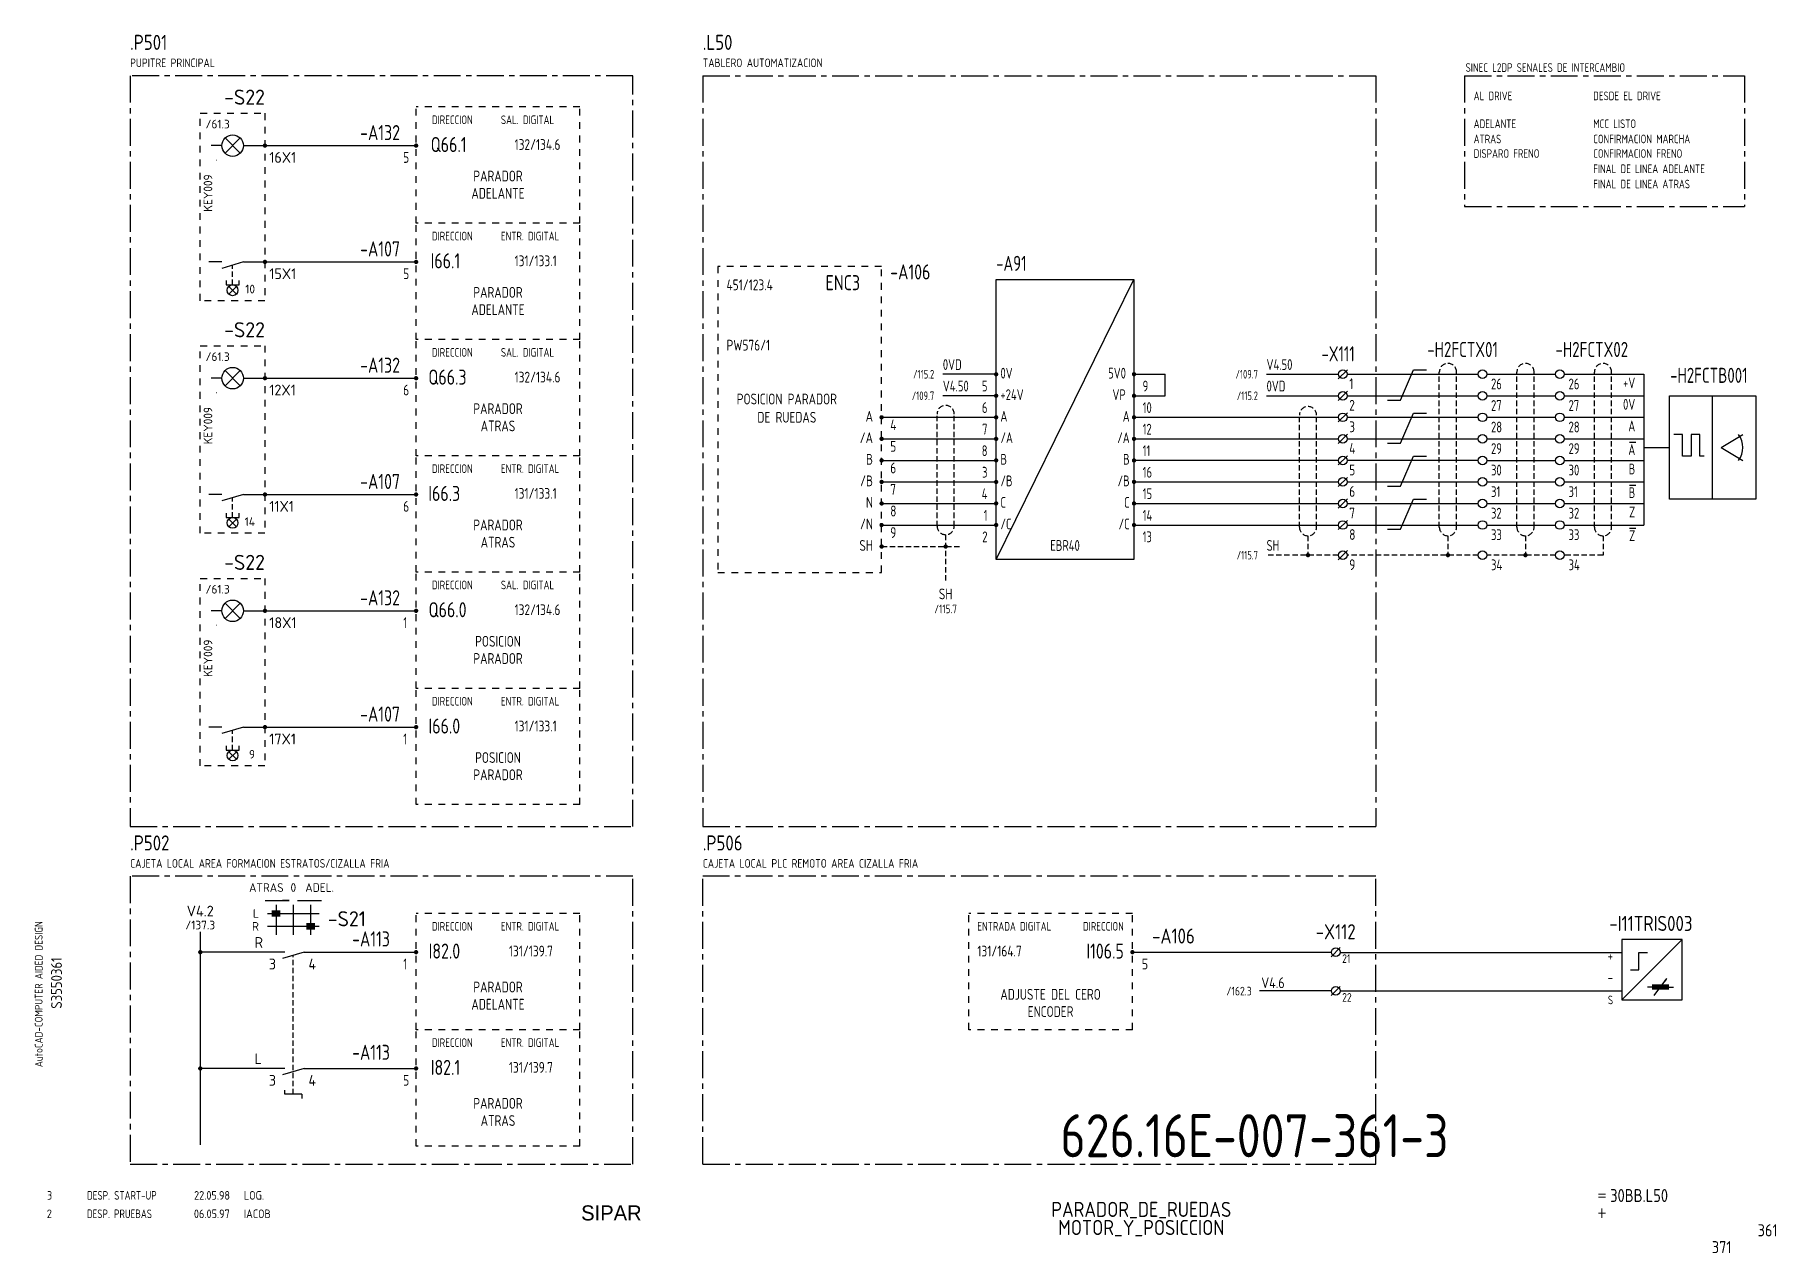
# Model space of a CAD drawing. Extents: x 10 to 414, y 6 to 288.
import ezdxf
from ezdxf.enums import TextEntityAlignment as Align

# ---------------------------------------------------------------- set-up
doc = ezdxf.new("R2010")
doc.units = 0
doc.header["$LTSCALE"] = 5
doc.header["$MEASUREMENT"] = 0
for name, pattern in [('CENTER', [2, 1.25, -0.25, 0.25, -0.25]), ('HIDDEN', [0.375, 0.25, -0.125]), ('HIDDEN1', [0.625, 0.3125, -0.3125])]:
    doc.linetypes.add(name, pattern=pattern)
doc.layers.get('0').update_dxf_attribs({"linetype": 'CONTINUOUS'})
doc.layers.add('3', color=3, linetype='CONTINUOUS')
doc.layers.add('CART', color=7, linetype='CONTINUOUS')
doc.styles.add('DIN', font='DIN.shx', dxfattribs={"width": 0.85})
doc.styles.add('ISO', font='DIN', dxfattribs={"width": 0.8})
doc.styles.add('N', font='ROMANS', dxfattribs={"width": 0.85, "height": 3})
doc.styles.add('SIMPLEX', font='SIMPLEX', dxfattribs={"width": 0.85})
doc.styles.add('X', font='UNIV.SHX', dxfattribs={"height": 3.5})

# ---------------------------------------------------------------- blocks, each defined once
blk = doc.blocks.new('B5-3')
at = {"linetype": 'Continuous', "const_width": 0.5}
blk.add_lwpolyline([(-0.25, 0, 1), (0.25, 0, 1)], format="xyb", close=True, dxfattribs=at)
blk = doc.blocks.new('NORMALE')
at = {"linetype": 'Continuous'}
blk.add_line((-1.06, -1.06), (1.06, 1.06), dxfattribs=at)
at = {"color": 7}
blk.add_circle((0, 0), 1, dxfattribs=at)
at = {"color": 7, "style": 'SIMPLEX', "flags": 9}
for tag, p in [('QUADRO', (-7.5, 4)), ('SEZIONE', (-7.5, 2.5)), ('NUMO', (-7.5, 1)), ('NUMM', (-7.5, -0.5)), ('NOTEM', (-7.5, -2)), ('NOTEV', (-7.5, -3.5)), ('UTENZA', (-7.5, -5)), ('RIP', (-7.5, -6.5)), ('RAGGIO', (-7.5, -8))]:
    blk.add_attdef(tag, p, '', height=1, dxfattribs=at)
at = {"color": 3, "style": 'SIMPLEX', "flags": 8}
for tag, p in [('NUMI', (1.5, 0.5)), ('MORSETTIERA', (1.5, -2.5))]:
    blk.add_attdef(tag, p, '', height=2, dxfattribs=at)
blk = doc.blocks.new('BOX')
at = {"color": 3, "style": 'ISO', "width": 0.8}
blk.add_attdef('BOX', (0, 6), '', height=3.5, dxfattribs=at)
at = {"color": 7, "style": 'ISO', "width": 0.8}
blk.add_attdef('DESC', (0, 2), '', height=2, dxfattribs=at)
blk = doc.blocks.new('REV2')
at = {"color": 3, "style": 'DIN'}
for s, width, p in [('2', 0.9, (12.45, 13.79)), ('DESP. PRUEBAS', 0.8, (21.76, 13.79)), ('06.05.97', 0.9, (46.59, 13.79)), ('IACOB', 0.9, (58.16, 13.79))]:
    blk.add_text(s, height=2, dxfattribs=dict(at, width=width)).set_placement(p)
blk = doc.blocks.new('DESP')
at = {"color": 3, "style": 'DIN'}
for s, width, p in [('3', 0.9, (7.45, 13.02)), ('DESP. START-UP', 0.8, (16.76, 13.02)), ('22.05.98', 0.9, (41.59, 13.02)), ('LOG.', 0.9, (53.16, 13.02))]:
    blk.add_text(s, height=2, dxfattribs=dict(at, width=width)).set_placement(p)

msp = doc.modelspace()

# ---------------------------------------------------------------- linework, layer by layer
at = {"color": 3, "linetype": 'CENTER'}
for p, q in [((148.5, 279), (31.79, 279)), ((31.79, 279), (31.79, 104.68)), ((148.5, 104.68), (148.5, 279)), ((164.71, 279), (320.93, 279)), ((164.71, 279), (164.71, 104.68)), ((320.93, 279), (320.93, 104.68)), ((341.53, 279), (341.53, 248.62)), ((341.53, 279), (406.53, 279)), ((406.53, 279), (406.53, 248.62)), ((341.53, 248.62), (406.53, 248.62)), ((31.79, 104.68), (148.5, 104.68)), ((164.71, 104.68), (320.93, 104.68)), ((148.5, 93.14), (31.79, 93.14)), ((31.79, 93.14), (31.79, 26.31)), ((148.5, 26.31), (148.5, 93.14)), ((320.93, 93.14), (164.71, 93.14)), ((164.71, 26.31), (164.71, 93.14)), ((320.93, 26.31), (320.93, 93.14)), ((31.79, 26.31), (148.5, 26.31)), ((164.71, 26.31), (320.93, 26.31))]:
    msp.add_line(p, q, dxfattribs=at)
at = {"linetype": 'HIDDEN1'}
for p, q in [((136.17, 271.78), (98.17, 271.78)), ((136.17, 271.78), (98.17, 271.78)), ((98.17, 244.78), (98.17, 271.78)), ((136.17, 244.78), (136.17, 271.78)), ((48.08, 270.28), (63.08, 270.28)), ((48.08, 226.78), (48.08, 270.28)), ((63.08, 270.28), (63.08, 226.78)), ((98.17, 217.78), (98.17, 244.78)), ((136.17, 244.78), (98.17, 244.78)), ((136.17, 217.78), (136.17, 244.78)), ((168.22, 234.7), (168.22, 163.7)), ((206.22, 234.7), (168.22, 234.7)), ((206.22, 163.7), (206.22, 234.7)), ((63.08, 226.78), (48.08, 226.78)), ((48.08, 172.78), (48.08, 216.28)), ((48.08, 216.28), (63.08, 216.28)), ((63.08, 216.28), (63.08, 172.78)), ((136.17, 217.78), (98.17, 217.78)), ((136.17, 217.78), (98.17, 217.78)), ((136.17, 217.78), (98.17, 217.78)), ((98.17, 190.78), (98.17, 217.78)), ((136.17, 190.78), (136.17, 217.78)), ((98.17, 163.78), (98.17, 190.78)), ((136.17, 190.78), (98.17, 190.78)), ((136.17, 163.78), (136.17, 190.78)), ((63.08, 172.78), (48.08, 172.78)), ((48.08, 118.78), (48.08, 162.28)), ((48.08, 162.28), (63.08, 162.28)), ((63.08, 162.28), (63.08, 118.78)), ((136.17, 163.78), (98.17, 163.78)), ((136.17, 163.78), (98.17, 163.78)), ((136.17, 163.78), (98.17, 163.78)), ((98.17, 136.78), (98.17, 163.78)), ((136.17, 136.78), (136.17, 163.78)), ((168.22, 163.7), (206.22, 163.7)), ((98.17, 109.78), (98.17, 136.78)), ((136.17, 136.78), (98.17, 136.78)), ((136.17, 109.78), (136.17, 136.78)), ((63.08, 118.78), (48.08, 118.78)), ((136.17, 109.78), (98.17, 109.78)), ((136.17, 84.53), (98.17, 84.53)), ((98.17, 57.53), (98.17, 84.53)), ((136.17, 57.53), (136.17, 84.53)), ((264.44, 84.53), (226.44, 84.53)), ((226.44, 57.53), (226.44, 84.53)), ((264.44, 57.53), (264.44, 84.53)), ((98.17, 30.53), (98.17, 57.53)), ((136.17, 57.53), (98.17, 57.53)), ((136.17, 57.53), (98.17, 57.53)), ((136.17, 30.53), (136.17, 57.53)), ((264.44, 57.53), (226.44, 57.53)), ((136.17, 30.53), (98.17, 30.53))]:
    msp.add_line(p, q, dxfattribs=at)
for p, q in [((53.08, 262.78), (50.58, 262.78)), ((58.08, 262.78), (63.08, 262.78)), ((63.08, 262.78), (98.17, 262.78)), ((53.08, 235.78), (50.08, 235.78)), ((58.08, 235.78), (53.08, 234.28)), ((58.08, 235.78), (63.08, 235.78)), ((63.08, 235.78), (98.17, 235.78)), ((54.08, 231.44), (54.08, 230.44)), ((54.08, 230.44), (57.08, 230.44)), ((57.08, 230.44), (57.08, 231.44)), ((53.08, 208.78), (50.58, 208.78)), ((58.08, 208.78), (63.08, 208.78)), ((63.08, 208.78), (98.17, 208.78)), ((232.8, 209.7), (220.43, 209.7)), ((295.57, 209.7), (312.18, 209.7)), ((314.18, 209.7), (344.67, 209.7)), ((346.67, 209.7), (362.67, 209.7)), ((364.67, 209.7), (383.15, 209.7)), ((383.15, 209.7), (383.15, 174.7)), ((232.8, 204.7), (220.43, 204.7)), ((264.8, 204.7), (272.02, 204.7)), ((295.57, 204.7), (312.18, 204.7)), ((314.18, 204.7), (344.67, 204.7)), ((346.67, 204.7), (362.67, 204.7)), ((364.67, 204.7), (383.15, 204.7)), ((389.11, 204.7), (409.11, 204.7)), ((389.11, 180.7), (389.11, 204.7)), ((399.11, 180.7), (399.11, 204.7)), ((409.11, 204.7), (409.11, 180.7)), ((206.22, 199.7), (232.55, 199.7)), ((264.8, 199.7), (312.18, 199.7)), ((314.18, 199.7), (344.67, 199.7)), ((346.67, 199.7), (362.67, 199.7)), ((364.67, 199.7), (383.15, 199.7)), ((206.22, 194.7), (232.55, 194.7)), ((264.8, 194.7), (312.18, 194.7)), ((314.18, 194.7), (344.67, 194.7)), ((346.67, 194.7), (362.67, 194.7)), ((364.67, 194.7), (383.15, 194.7)), ((392.11, 195.7), (390.11, 195.7)), ((392.11, 190.7), (392.11, 195.7)), ((396.11, 195.7), (394.11, 195.7)), ((394.11, 195.7), (394.11, 190.7)), ((396.11, 190.7), (396.11, 195.7)), ((401.11, 192.7), (406.11, 195.7)), ((383.15, 192.7), (389.11, 192.7)), ((394.11, 190.7), (392.11, 190.7)), ((397.11, 190.7), (396.11, 190.7)), ((401.11, 192.7), (406.11, 189.7)), ((206.22, 189.7), (232.55, 189.7)), ((312.18, 189.7), (264.8, 189.7)), ((344.67, 189.7), (314.18, 189.7)), ((346.67, 189.7), (362.67, 189.7)), ((364.67, 189.7), (383.15, 189.7)), ((206.22, 184.7), (232.55, 184.7)), ((264.8, 184.7), (312.18, 184.7)), ((314.18, 184.7), (344.67, 184.7)), ((346.67, 184.7), (362.67, 184.7)), ((364.67, 184.7), (383.15, 184.7)), ((53.08, 181.78), (50.08, 181.78)), ((58.08, 181.78), (53.08, 180.28)), ((58.08, 181.78), (63.08, 181.78)), ((63.08, 181.78), (98.17, 181.78)), ((206.22, 179.7), (232.55, 179.7)), ((264.8, 179.7), (312.18, 179.7)), ((314.18, 179.7), (344.67, 179.7)), ((346.67, 179.7), (362.67, 179.7)), ((364.67, 179.7), (383.15, 179.7)), ((409.11, 180.7), (389.11, 180.7)), ((54.08, 177.44), (54.08, 176.44)), ((54.08, 176.44), (57.08, 176.44)), ((57.08, 176.44), (57.08, 177.44)), ((206.22, 174.7), (232.55, 174.7)), ((264.8, 174.7), (312.18, 174.7)), ((314.18, 174.7), (344.67, 174.7)), ((346.67, 174.7), (362.67, 174.7)), ((364.67, 174.7), (383.15, 174.7)), ((53.08, 154.78), (50.58, 154.78)), ((58.08, 154.78), (63.08, 154.78)), ((63.08, 154.78), (98.17, 154.78)), ((53.08, 127.78), (50.08, 127.78)), ((58.08, 127.78), (53.08, 126.28)), ((58.08, 127.78), (63.08, 127.78)), ((63.08, 127.78), (98.17, 127.78)), ((54.08, 123.44), (54.08, 122.44)), ((54.08, 122.44), (57.08, 122.44)), ((57.08, 122.44), (57.08, 123.44)), ((63.17, 87.53), (68.67, 87.53)), ((65.67, 86.53), (65.67, 79.53)), ((69.67, 86.53), (69.67, 79.53)), ((70.67, 87.53), (76.17, 87.53)), ((73.67, 86.53), (73.67, 79.53)), ((63.67, 84.53), (75.67, 84.53)), ((63.67, 81.53), (75.67, 81.53)), ((378.01, 78.44), (378.01, 64.44)), ((378.01, 64.44), (392.01, 78.44)), ((392.01, 78.44), (378.01, 78.44)), ((392.01, 64.44), (392.01, 78.44)), ((67.67, 75.53), (59.17, 75.53)), ((72.17, 75.53), (67.17, 74.03)), ((72.17, 75.53), (98.17, 75.53)), ((264.44, 75.53), (310.62, 75.53)), ((382.01, 71.44), (382.01, 75.44)), ((382.01, 75.44), (384.01, 75.44)), ((380.01, 71.44), (382.01, 71.44)), ((385.51, 65.44), (388.51, 69.44)), ((385.01, 67.44), (384.01, 67.44)), ((389.01, 67.44), (390.01, 67.44)), ((378.01, 64.44), (392.01, 64.44)), ((72.17, 48.53), (67.17, 47.03)), ((72.17, 48.53), (98.17, 48.53))]:
    msp.add_line(p, q)
at = {"linetype": 'Continuous'}
for p, q in [((57.34, 261.01), (53.81, 264.55)), ((53.81, 261.01), (57.34, 264.55)), ((54.69, 228.3), (56.46, 230.07)), ((56.46, 228.3), (54.69, 230.07)), ((57.34, 207.01), (53.81, 210.55)), ((53.81, 207.01), (57.34, 210.55)), ((264.8, 209.7), (272.02, 209.7)), ((272.02, 204.7), (272.02, 209.7)), ((56.46, 174.3), (54.69, 176.07)), ((54.69, 174.3), (56.46, 176.07)), ((57.34, 153.01), (53.81, 156.55)), ((53.81, 153.01), (57.34, 156.55)), ((56.46, 120.3), (54.69, 122.07)), ((54.69, 120.3), (56.46, 122.07)), ((48.07, 80.28), (48.07, 30.84)), ((59.17, 75.53), (48.07, 75.53)), ((312.77, 75.47), (378.01, 75.47)), ((310.62, 66.53), (293.94, 66.53)), ((312.77, 66.52), (378.01, 66.52)), ((67.67, 48.53), (48.07, 48.53)), ((67.67, 42.53), (67.67, 43.53)), ((71.67, 42.53), (67.67, 42.53)), ((71.67, 42.53), (71.67, 41.53))]:
    msp.add_line(p, q, dxfattribs=at)
at = {"linetype": 'HIDDEN'}
for p, q in [((55.58, 230.44), (55.58, 235.03)), ((335.67, 174.2), (335.67, 210.2)), ((339.67, 174.2), (339.67, 210.2)), ((353.67, 174.2), (353.67, 210.2)), ((357.67, 174.2), (357.67, 210.2)), ((371.67, 174.2), (371.67, 210.2)), ((375.67, 174.2), (375.67, 210.2)), ((219.08, 174.45), (219.08, 200.45)), ((223.08, 174.45), (223.08, 200.45)), ((303.18, 174.2), (303.18, 200.2)), ((307.18, 174.2), (307.18, 200.2)), ((55.58, 176.44), (55.58, 181.03)), ((221.08, 172.45), (221.08, 161.45)), ((305.18, 172.2), (305.18, 167.7)), ((337.67, 172.2), (337.67, 167.7)), ((355.67, 172.2), (355.67, 167.7)), ((373.67, 172.2), (373.67, 167.7)), ((206.22, 169.7), (224.26, 169.7)), ((312.18, 167.7), (295.57, 167.7)), ((344.67, 167.7), (314.18, 167.7)), ((362.67, 167.7), (346.67, 167.7)), ((373.67, 167.7), (364.67, 167.7)), ((55.58, 122.44), (55.58, 127.03)), ((69.67, 42.53), (69.67, 74.78))]:
    msp.add_line(p, q, dxfattribs=at)
at = {"color": 3, "linetype": 'Continuous'}
msp.add_line((232.8, 166.7), (264.8, 231.7), dxfattribs=at)
at = {"color": 1}
for p, q in [((326.67, 203.7), (329.67, 210.7)), ((329.67, 210.7), (332.67, 210.7)), ((323.67, 203.7), (326.67, 203.7)), ((326.67, 193.7), (329.67, 200.7)), ((329.67, 200.7), (332.67, 200.7)), ((323.67, 193.7), (326.67, 193.7)), ((326.67, 183.7), (329.67, 190.7)), ((329.67, 190.7), (332.67, 190.7)), ((379.81, 193.94), (381.31, 193.94)), ((323.67, 183.7), (326.67, 183.7)), ((379.81, 183.94), (381.31, 183.94)), ((326.67, 173.7), (329.67, 180.7)), ((329.67, 180.7), (332.67, 180.7)), ((379.81, 173.94), (381.31, 173.94)), ((323.67, 173.7), (326.67, 173.7))]:
    msp.add_line(p, q, dxfattribs=at)
at = {"color": 3}
msp.add_lwpolyline([(232.8, 231.7), (264.8, 231.7), (264.8, 166.7), (232.8, 166.7)], close=True, dxfattribs=at)
at = {"const_width": 0.5}
for points in [[(232.55, 209.7, 1), (233.05, 209.7, 1)], [(232.55, 209.7, 1), (233.05, 209.7, 1)], [(264.55, 209.7, 1), (265.05, 209.7, 1)], [(264.55, 209.7, 1), (265.05, 209.7, 1)], [(232.55, 204.7, 1), (233.05, 204.7, 1)], [(232.55, 204.7, 1), (233.05, 204.7, 1)], [(264.55, 204.7, 1), (265.05, 204.7, 1)], [(264.55, 204.7, 1), (265.05, 204.7, 1)], [(232.55, 199.7, 1), (233.05, 199.7, 1)], [(264.55, 199.7, 1), (265.05, 199.7, 1)], [(232.55, 194.7, 1), (233.05, 194.7, 1)], [(264.55, 194.7, 1), (265.05, 194.7, 1)], [(232.55, 189.7, 1), (233.05, 189.7, 1)], [(264.55, 189.7, 1), (265.05, 189.7, 1)], [(232.55, 184.7, 1), (233.05, 184.7, 1)], [(264.55, 184.7, 1), (265.05, 184.7, 1)], [(232.55, 179.7, 1), (233.05, 179.7, 1)], [(264.55, 179.7, 1), (265.05, 179.7, 1)], [(232.55, 174.7, 1), (233.05, 174.7, 1)], [(264.55, 174.7, 1), (265.05, 174.7, 1)], [(337.42, 167.7, 1), (337.92, 167.7, 1)], [(355.42, 167.7, 1), (355.92, 167.7, 1)]]:
    msp.add_lwpolyline(points, format="xyb", close=True, dxfattribs=at)
at = {"linetype": 'Continuous', "const_width": 0.5}
for points in [[(220.83, 169.7, 1), (221.33, 169.7, 1)], [(304.93, 167.7, 1), (305.43, 167.7, 1)]]:
    msp.add_lwpolyline(points, format="xyb", close=True, dxfattribs=at)
for points, const_width in [([(64.67, 84.53), (66.67, 84.53)], 1.5), ([(72.67, 81.53), (74.67, 81.53)], 1.5), ([(385.01, 67.44), (389.01, 67.44)], 1.25)]:
    msp.add_lwpolyline(points, dxfattribs=dict(const_width=const_width))
for points in [[(68.67, 87.53), (67.17, 87.53)], [(70.67, 87.53), (72.17, 87.53)]]:
    msp.add_lwpolyline(points)
msp.add_lwpolyline([(388.51, 69.44, 0, 0.525, 0), (388.06, 68.84, 0.525, 0.525, 0)], format="xyseb")
for centre, radius in [((55.58, 262.78), 2.5), ((55.58, 208.78), 2.5), ((345.67, 209.7), 1), ((363.67, 209.7), 1), ((345.67, 204.7), 1), ((363.67, 204.7), 1), ((345.67, 199.7), 1), ((363.67, 199.7), 1), ((345.67, 194.7), 1), ((363.67, 194.7), 1), ((345.67, 189.7), 1), ((363.67, 189.7), 1), ((345.67, 184.7), 1), ((363.67, 184.7), 1), ((345.67, 179.7), 1), ((363.67, 179.7), 1), ((345.67, 174.7), 1), ((363.67, 174.7), 1), ((345.67, 167.7), 1), ((363.67, 167.7), 1), ((55.58, 154.78), 2.5)]:
    msp.add_circle(centre, radius)
at = {"linetype": 'Continuous'}
for centre in [(55.57, 229.19), (55.57, 175.19), (55.57, 121.19)]:
    msp.add_circle(centre, 1.25, dxfattribs=at)
at = {"linetype": 'HIDDEN'}
for centre, start, end in [((337.67, 210.2), 0, 180), ((355.67, 210.2), 0, 180), ((373.67, 210.2), 0, 180), ((221.08, 200.45), 0, 180), ((305.18, 200.2), 0, 180), ((221.08, 174.45), 180, 0), ((305.18, 174.2), 180, 0), ((337.67, 174.2), 180, 0), ((355.67, 174.2), 180, 0), ((373.67, 174.2), 180, 0)]:
    msp.add_arc(centre, 2, start, end, dxfattribs=at)
msp.add_arc((401.11, 192.7), 5, 323.1301, 36.8699)

# ---------------------------------------------------------------- block references
ref = msp.add_blockref('BOX', (341.77, 277.9))
ref.add_attrib('DESC', 'SINEC L2DP SENALES DE INTERCAMBIO', (341.77, 279.9), dxfattribs={"color": 7, "height": 2, "style": 'ISO', "width": 0.8})
for p in [(63.08, 262.78), (63.08, 235.78), (63.08, 208.78), (206.22, 199.7), (206.22, 194.7), (206.22, 189.7), (63.08, 181.78), (206.22, 184.7), (206.22, 179.7), (206.22, 174.7), (206.22, 169.7), (63.08, 154.78), (63.08, 127.78), (48.07, 75.53), (264.44, 75.53), (48.07, 48.53)]:
    msp.add_blockref('B5-3', p)
at = {"xscale": -1}
for p in [(98.17, 262.78), (98.17, 235.78), (98.17, 208.78), (98.17, 181.78), (98.17, 154.78), (98.17, 127.78), (98.17, 75.53), (98.17, 48.53)]:
    msp.add_blockref('B5-3', p, dxfattribs=at)
at = {"color": 3, "linetype": 'Continuous'}
ref = msp.add_blockref('NORMALE', (313.26, 209.7), dxfattribs=at)
ref.add_attrib('NUMI', '1', (314.76, 206.24), dxfattribs={"color": 7, "height": 2.5, "style": 'DIN', "width": 0.8, "flags": 8})
ref = msp.add_blockref('NORMALE', (313.26, 204.7), dxfattribs=at)
ref.add_attrib('NUMI', '2', (314.76, 201.24), dxfattribs={"color": 7, "height": 2.5, "style": 'DIN', "width": 0.8, "flags": 8})
ref = msp.add_blockref('NORMALE', (313.26, 199.7), dxfattribs=at)
ref.add_attrib('NUMI', '3', (314.76, 196.24), dxfattribs={"color": 7, "height": 2.5, "style": 'DIN', "width": 0.8, "flags": 8})
ref = msp.add_blockref('NORMALE', (313.26, 194.7), dxfattribs=at)
ref.add_attrib('NUMI', '4', (314.76, 191.24), dxfattribs={"color": 7, "height": 2.5, "style": 'DIN', "width": 0.8, "flags": 8})
ref = msp.add_blockref('NORMALE', (313.26, 189.7), dxfattribs=at)
ref.add_attrib('NUMI', '5', (314.76, 186.24), dxfattribs={"color": 7, "height": 2.5, "style": 'DIN', "width": 0.8, "flags": 8})
ref = msp.add_blockref('NORMALE', (313.26, 184.7), dxfattribs=at)
ref.add_attrib('NUMI', '6', (314.76, 181.24), dxfattribs={"color": 7, "height": 2.5, "style": 'DIN', "width": 0.8, "flags": 8})
ref = msp.add_blockref('NORMALE', (313.26, 179.7), dxfattribs=at)
ref.add_attrib('NUMI', '7', (314.76, 176.24), dxfattribs={"color": 7, "height": 2.5, "style": 'DIN', "width": 0.8, "flags": 8})
ref = msp.add_blockref('NORMALE', (313.26, 174.7), dxfattribs=at)
ref.add_attrib('NUMI', '8', (314.76, 171.24), dxfattribs={"color": 7, "height": 2.5, "style": 'DIN', "width": 0.8, "flags": 8})
ref = msp.add_blockref('NORMALE', (313.26, 167.7), dxfattribs=at)
ref.add_attrib('NUMI', '9', (314.76, 164.24), dxfattribs={"color": 7, "height": 2.5, "style": 'DIN', "width": 0.8, "flags": 8})
at = {"linetype": 'Continuous'}
ref = msp.add_blockref('NORMALE', (311.62, 75.53), dxfattribs=at)
ref.add_attrib('MORSETTIERA', '21', (313.12, 73.03), dxfattribs={"color": 7, "height": 2, "style": 'DIN', "width": 0.85, "flags": 8})
ref = msp.add_blockref('NORMALE', (311.62, 66.53), dxfattribs=at)
ref.add_attrib('MORSETTIERA', '22', (313.12, 64.03), dxfattribs={"color": 7, "height": 2, "style": 'DIN', "width": 0.85, "flags": 8})
for name, p in [('DESP', (5.04, 5.05)), ('REV2', (0, 0))]:
    msp.add_blockref(name, p, dxfattribs=at)

# ---------------------------------------------------------------- texts
at = {"color": 3, "style": 'DIN'}
for s, height, width, p in [('.P501', 3.5, 0.85, (31.79, 285)), ('.L50', 3.5, 0.85, (164.71, 285)), ('-A132', 3.5, 0.8, (85.18, 264.05)), ('-A107', 3.5, 0.8, (85.18, 237.05)), ('-A106', 3.5, 0.8, (208.22, 231.7)), ('-A91', 3.5, 0.75, (232.8, 233.7)), ('PW576/1', 2.5, 0.8, (170.22, 215.2)), ('-A132', 3.5, 0.8, (85.18, 210.05)), ('-A107', 3.5, 0.8, (85.18, 183.05)), ('-A132', 3.5, 0.8, (85.18, 156.05)), ('-A107', 3.5, 0.8, (85.18, 129.05)), ('.P502', 3.5, 0.85, (31.79, 99.14)), ('.P506', 3.5, 0.85, (164.71, 99.14)), ('-A113', 3.5, 0.8, (83.32, 76.86)), ('-A113', 3.5, 0.8, (83.32, 50.53))]:
    msp.add_text(s, height=height, dxfattribs=dict(at, width=width)).set_placement(p)
at = {"style": 'DIN'}
for s, height, width, p in [('PUPITRE PRINCIPAL', 2, 0.85, (31.79, 281)), ('TABLERO AUTOMATIZACION', 2, 0.85, (164.71, 281)), ('AL DRIVE', 2, 0.8, (343.64, 273.32)), ('DESDE EL DRIVE', 2, 0.8, (371.38, 273.32)), ('ADELANTE', 2, 0.8, (343.64, 266.86)), ('MCC LISTO', 2, 0.8, (371.38, 266.86)), ('132/134.6', 2.5, 0.8, (121.02, 261.78)), ('ATRAS', 2, 0.8, (343.64, 263.32)), ('CONFIRMACION MARCHA', 2, 0.8, (371.38, 263.32)), ('5', 2.5, 0.8, (95.17, 258.78)), ('DISPARO FRENO', 2, 0.8, (343.64, 259.94)), ('CONFIRMACION FRENO', 2, 0.8, (371.38, 259.94)), ('FINAL DE LINEA ADELANTE', 2, 0.8, (371.38, 256.4)), ('FINAL DE LINEA ATRAS', 2, 0.8, (371.38, 252.86)), ('131/133.1', 2.5, 0.8, (121.02, 234.78)), ('5', 2.5, 0.8, (95.17, 231.78)), ('451/123.4', 2.5, 0.8, (170.22, 229.2)), ('132/134.6', 2.5, 0.8, (121.02, 207.78)), ('0VD', 2.5, 0.75, (220.43, 210.7)), ('0V', 2.5, 0.75, (233.8, 208.7)), ('5V0', 2.5, 0.75, (258.8, 208.7)), ('V4.50', 2.5, 0.75, (295.57, 210.7)), ('6', 2.5, 0.8, (95.17, 204.78)), ('V4.50', 2.5, 0.75, (220.43, 205.7)), ('+24V', 2.5, 0.75, (233.8, 203.7)), ('VP', 2.5, 0.75, (259.8, 203.7)), ('9', 2.5, 0.75, (266.8, 205.7)), ('0VD', 2.5, 0.75, (295.57, 205.7)), ('26', 2.5, 0.75, (347.67, 206.2)), ('26', 2.5, 0.75, (365.67, 206.2)), ('10', 2.5, 0.75, (266.8, 200.7)), ('27', 2.5, 0.75, (347.67, 201.2)), ('27', 2.5, 0.75, (365.67, 201.2)), ('4', 2.5, 0.8, (208.22, 196.7)), ('A', 2.5, 0.75, (233.8, 198.7)), ('12', 2.5, 0.75, (266.8, 195.7)), ('28', 2.5, 0.75, (347.67, 196.2)), ('28', 2.5, 0.75, (365.67, 196.2)), ('5', 2.5, 0.8, (208.22, 191.7)), ('/A', 2.5, 0.75, (233.8, 193.7)), ('B', 2.5, 0.75, (233.8, 188.7)), ('11', 2.5, 0.75, (266.8, 190.7)), ('29', 2.5, 0.75, (347.67, 191.2)), ('29', 2.5, 0.75, (365.67, 191.2)), ('6', 2.5, 0.8, (208.22, 186.7)), ('/B', 2.5, 0.75, (233.8, 183.7)), ('16', 2.5, 0.75, (266.8, 185.7)), ('30', 2.5, 0.75, (347.67, 186.2)), ('30', 2.5, 0.75, (365.67, 186.2)), ('131/133.1', 2.5, 0.8, (121.02, 180.78)), ('7', 2.5, 0.8, (208.22, 181.7)), ('15', 2.5, 0.75, (266.8, 180.7)), ('31', 2.5, 0.75, (347.67, 181.2)), ('31', 2.5, 0.75, (365.67, 181.2)), ('6', 2.5, 0.8, (95.17, 177.78)), ('8', 2.5, 0.8, (208.22, 176.7)), ('C', 2.5, 0.75, (233.8, 178.7)), ('14', 2.5, 0.75, (266.8, 175.7)), ('32', 2.5, 0.75, (347.67, 176.2)), ('32', 2.5, 0.75, (365.67, 176.2)), ('9', 2.5, 0.8, (208.22, 171.7)), ('/C', 2.5, 0.75, (233.8, 173.7)), ('13', 2.5, 0.75, (266.8, 170.7)), ('SH', 2.5, 0.75, (295.57, 168.7)), ('33', 2.5, 0.75, (347.67, 171.2)), ('33', 2.5, 0.75, (365.67, 171.2)), ('34', 2.5, 0.75, (347.67, 164.2)), ('34', 2.5, 0.75, (365.67, 164.2)), ('132/134.6', 2.5, 0.8, (121.02, 153.78)), ('1', 2.5, 0.8, (95.17, 150.78)), ('1', 2.5, 0.8, (95.17, 123.78)), ('131/133.1', 2.5, 0.8, (121.02, 126.78)), ('CAJETA LOCAL AREA FORMACION ESTRATOS/CIZALLA FRIA', 2, 0.85, (31.79, 95.14)), ('CAJETA LOCAL PLC REMOTO AREA CIZALLA FRIA', 2, 0.85, (164.71, 95.14)), ('131/139.7', 2.5, 0.8, (119.7, 74.53)), ('131/164.7', 2.5, 0.8, (228.44, 74.53)), ('1', 2.5, 0.8, (95.17, 71.53)), ('131/139.7', 2.5, 0.8, (119.7, 47.53)), ('5', 2.5, 0.8, (95.17, 44.53))]:
    msp.add_text(s, height=height, dxfattribs=dict(at, width=width)).set_placement(p)
at = {"color": 3, "style": 'DIN'}
for p in [(63.08, 272.28), (63.08, 218.28), (63.08, 164.28)]:
    msp.add_text('-S22', height=3.5, dxfattribs=at).set_placement(p, align=Align.RIGHT)
at = {"color": 1}
for s, style, p in [('/61.3', 'DIN', (52.1, 266.78)), ('/61.3', 'DIN', (52.1, 212.78)), ('/61.3', 'DIN', (52.1, 158.78)), ('ATRAS', 'ISO', (63.41, 89.53)), ('0', 'ISO', (69.67, 89.53)), ('ADEL.', 'ISO', (75.77, 89.53))]:
    msp.add_text(s, height=2, dxfattribs=dict(at, style=style)).set_placement(p, align=Align.CENTER)
at = {"color": 1, "style": 'DIN'}
for s, height, width, p in [('DIRECCION', 2, 0.8, (111.31, 267.78)), ('DIRECCION', 2, 0.8, (111.31, 240.78)), ('DIRECCION', 2, 0.8, (111.31, 213.78)), ('+V', 2.5, 0.75, (381.15, 206.45)), ('0V', 2.5, 0.75, (381.15, 201.45)), ('A', 2.5, 0.8, (204.22, 198.7)), ('A', 2.5, 0.75, (381.15, 196.45)), ('/A', 2.5, 0.8, (204.22, 193.7)), ('B', 2.5, 0.8, (204.22, 188.7)), ('A', 2.5, 0.75, (381.15, 190.95)), ('DIRECCION', 2, 0.8, (111.31, 186.78)), ('/B', 2.5, 0.8, (204.22, 183.7)), ('B', 2.5, 0.75, (381.15, 186.45)), ('B', 2.5, 0.75, (381.15, 180.95)), ('N', 2.5, 0.8, (204.22, 178.7)), ('Z', 2.5, 0.75, (381.15, 176.45)), ('/N', 2.5, 0.8, (204.22, 173.7)), ('SH', 2.5, 0.8, (204.22, 168.7)), ('Z', 2.5, 0.75, (381.15, 170.95)), ('DIRECCION', 2, 0.8, (111.31, 159.78)), ('DIRECCION', 2, 0.8, (111.31, 132.78)), ('DIRECCION', 2, 0.8, (111.31, 80.53)), ('DIRECCION', 2, 0.8, (262.44, 80.53)), ('+', 2.5, 0.8, (376.01, 73.44)), ('-', 2.5, 0.8, (376.01, 68.44)), ('S', 2, 0.8, (376.01, 63.44)), ('DIRECCION', 2, 0.8, (111.31, 53.53))]:
    msp.add_text(s, height=height, dxfattribs=dict(at, width=width)).set_placement(p, align=Align.RIGHT)
at = {"color": 1, "style": 'DIN', "width": 0.8}
for s, p in [('SAL. DIGITAL', (117.85, 267.78)), ('ENTR. DIGITAL', (117.85, 240.78)), ('SAL. DIGITAL', (117.85, 213.78)), ('ENTR. DIGITAL', (117.85, 186.78)), ('SAL. DIGITAL', (117.85, 159.78)), ('ENTR. DIGITAL', (117.85, 132.78)), ('ENTR. DIGITAL', (117.85, 80.53)), ('ENTRADA DIGITAL', (228.44, 80.53)), ('ENTR. DIGITAL', (117.85, 53.53))]:
    msp.add_text(s, height=2, dxfattribs=at).set_placement(p)
at = {"color": 3, "style": 'DIN'}
for s, width, p in [('Q66.1', 0.8, (109.88, 261.28)), ('I66.1', 0.8, (108.4, 234.28)), ('ENC3', 0.8, (201.22, 229.2)), ('Q66.3', 0.8, (109.88, 207.28)), ('I66.3', 0.8, (108.4, 180.28)), ('Q66.0', 0.8, (109.88, 153.28)), ('I66.0', 0.8, (108.4, 126.28)), ('-A106', 0.85, (278.92, 77.53)), ('I82.0', 0.8, (108.4, 74.03)), ('I106.5', 0.8, (262.44, 74.03)), ('I82.1', 0.8, (108.4, 47.03))]:
    msp.add_text(s, height=3.5, dxfattribs=dict(at, width=width)).set_placement(p, align=Align.RIGHT)
at = {"color": 1}
for s, height, style, p in [('.', 2, 'DIN', (52.08, 259.28)), ('10', 2, 'DIN', (60.78, 228.48)), ('.', 2, 'DIN', (52.08, 205.28)), ('14', 2, 'DIN', (60.78, 174.48)), ('.', 2, 'DIN', (52.08, 151.28)), ('9', 2, 'DIN', (60.78, 120.48)), ('L', 2, 'ISO', (61.67, 83.53)), ('R', 2, 'ISO', (61.67, 80.53)), ('3', 2.5, 'ISO', (65.67, 71.53)), ('3', 2.5, 'ISO', (65.67, 44.53))]:
    msp.add_text(s, height=height, dxfattribs=dict(at, style=style)).set_placement(p, align=Align.RIGHT)
at = {"style": 'DIN'}
for s, p in [('16X1', (64.08, 258.78)), ('15X1', (64.08, 231.78)), ('12X1', (64.08, 204.78)), ('11X1', (64.08, 177.78)), ('18X1', (64.08, 150.78)), ('17X1', (64.08, 123.78))]:
    msp.add_text(s, height=2.5, dxfattribs=at).set_placement(p)
at = {"color": 1, "style": 'DIN'}
for p in [(50.86, 251.76), (50.86, 197.76), (50.86, 143.76)]:
    msp.add_text('KEY009', height=2, rotation=90, dxfattribs=at).set_placement(p, align=Align.CENTER)
at = {"style": 'DIN'}
for s, height, width, p in [('PARADOR', 2.5, 0.8, (117.17, 254.46)), ('ADELANTE', 2.5, 0.8, (117.17, 250.46)), ('PARADOR', 2.5, 0.8, (117.17, 227.46)), ('ADELANTE', 2.5, 0.8, (117.17, 223.46)), ('PARADOR', 2.5, 0.8, (117.17, 200.46)), ('POSICION PARADOR', 2.5, 0.8, (184.22, 202.7)), ('ATRAS', 2.5, 0.8, (117.17, 196.46)), ('DE RUEDAS', 2.5, 0.8, (184.22, 198.46)), ('PARADOR', 2.5, 0.8, (117.17, 173.46)), ('ATRAS', 2.5, 0.8, (117.17, 169.46)), ('EBR40', 2.5, 0.75, (248.8, 168.7)), ('SH', 2.5, 0.8, (221.08, 157.45)), ('/115.7', 2, 0.8, (221.08, 154.21)), ('POSICION', 2.5, 0.8, (117.17, 146.46)), ('PARADOR', 2.5, 0.8, (117.17, 142.46)), ('POSICION', 2.5, 0.8, (117.17, 119.46)), ('PARADOR', 2.5, 0.8, (117.17, 115.46)), ('ADELANTE', 2.5, 0.8, (117.17, 62.19)), ('PARADOR', 2.5, 0.8, (117.17, 66.19)), ('ADJUSTE DEL CERO', 2.5, 0.8, (245.44, 64.49)), ('/162.3', 2, 0.85, (289.19, 65.49)), ('ENCODER', 2.5, 0.8, (245.44, 60.49)), ('PARADOR', 2.5, 0.8, (117.17, 39.19)), ('ATRAS', 2.5, 0.8, (117.17, 35.19))]:
    msp.add_text(s, height=height, dxfattribs=dict(at, width=width)).set_placement(p, align=Align.CENTER)
at = {"color": 3, "style": 'DIN'}
for s, width, p in [('-X111', 0.75, (312.18, 212.7)), ('-H2FCTX01', 0.75, (341.07, 213.7)), ('-H2FCTX02', 0.75, (371.07, 213.7)), ('-H2FCTB001', 0.75, (398.23, 207.7)), ('-X112', 0.85, (311.62, 78.53)), ('-I11TRIS003', 0.85, (384.78, 80.45))]:
    msp.add_text(s, height=3.5, dxfattribs=dict(at, width=width)).set_placement(p, align=Align.CENTER)
at = {"style": 'DIN'}
for s, height, width, p in [('/115.2', 2, 0.75, (218.43, 208.7)), ('/109.7', 2, 0.75, (293.57, 208.7)), ('5', 2.5, 0.75, (230.8, 205.7)), ('/109.7', 2, 0.75, (218.43, 203.7)), ('6', 2.5, 0.75, (230.8, 200.7)), ('/115.2', 2, 0.75, (293.57, 203.7)), ('7', 2.5, 0.75, (230.8, 195.7)), ('A', 2.5, 0.75, (263.8, 198.7)), ('/A', 2.5, 0.75, (263.8, 193.7)), ('8', 2.5, 0.75, (230.8, 190.7)), ('B', 2.5, 0.75, (263.8, 188.7)), ('3', 2.5, 0.75, (230.8, 185.7)), ('/B', 2.5, 0.75, (263.8, 183.7)), ('4', 2.5, 0.75, (230.8, 180.7)), ('1', 2.5, 0.75, (230.8, 175.7)), ('C', 2.5, 0.75, (263.8, 178.7)), ('/C', 2.5, 0.75, (263.8, 173.7)), ('2', 2.5, 0.75, (230.8, 170.7)), ('/115.7', 2, 0.75, (293.57, 166.7)), ('5', 2.5, 0.85, (268.08, 71.53)), ('V4.6', 2.5, 0.85, (299.77, 67.17))]:
    msp.add_text(s, height=height, dxfattribs=dict(at, width=width)).set_placement(p, align=Align.RIGHT)
for s, height, p in [('V4.2', 2.5, (48.06, 83.82)), ('/137.3', 2, (48.06, 80.83))]:
    msp.add_text(s, height=height, dxfattribs=at).set_placement(p, align=Align.CENTER)
at = {"color": 1, "style": 'ISO'}
for s, p in [('R', (60.67, 76.53)), ('4', (73.17, 71.53)), ('L', (60.67, 49.53)), ('4', (73.17, 44.53))]:
    msp.add_text(s, height=2.5, dxfattribs=at).set_placement(p)
at = {"color": 2, "insert": (247.72, 37.92), "char_height": 10, "width": 111.0411, "attachment_point": 1, "style": 'DIN'}
msp.add_mtext('626.16E-007-361-3', dxfattribs=at)
at = {"layer": '3', "style": 'ISO'}
msp.add_text('-S21', height=3.5, dxfattribs=at).set_placement((77.67, 81.53))
at = {"layer": 'CART', "color": 1, "style": 'DIN', "width": 0.9}
msp.add_text('AutoCAD-COMPUTER AIDED DESIGN', height=1.8, rotation=90, dxfattribs=at).set_placement((11.47, 48.84))
at = {"layer": 'CART', "color": 3, "style": 'N', "width": 0.85}
for s, p in [('=', (372.24, 17.91)), ('+', (372.24, 13.87))]:
    msp.add_text(s, height=2.5, dxfattribs=at).set_placement(p)
at = {"layer": 'CART', "color": 3, "style": 'DIN', "width": 0.9, "flags": 1}
msp.add_attdef('S3550361', text='', height=2.5, rotation=90, dxfattribs=at).set_placement((15.95, 68.38), align=Align.CENTER)
at = {"layer": 'CART', "color": 3, "style": 'DIN', "width": 0.85}
msp.add_attdef('30BB.L50', text='', height=3, dxfattribs=at).set_placement((375.33, 16.63), align=Align.BOTTOM_LEFT)
at = {"layer": 'CART', "color": 6, "style": 'X', "flags": 1}
msp.add_attdef('SIPAR', text='', height=3.5, dxfattribs=at).set_placement((143.5, 15), align=Align.MIDDLE)
at = {"layer": 'CART', "color": 2, "style": 'DIN', "width": 0.9, "flags": 1}
for tag, p in [('PARADOR_DE_RUEDAS', (266.5, 15.65)), ('MOTOR_Y_POSICCION', (266.5, 11.45))]:
    msp.add_attdef(tag, text='', height=3.5, dxfattribs=at).set_placement(p, align=Align.MIDDLE)
msp.add_attdef('361', text='', height=2.8, dxfattribs=at).set_placement((414.2, 9.56), align=Align.RIGHT)
at = {"layer": 'CART', "color": 7, "style": 'DIN', "width": 0.9, "flags": 1}
msp.add_attdef('371', (398.93, 5.65), '', height=2.8, dxfattribs=at)

doc.saveas('drawing.dxf')
